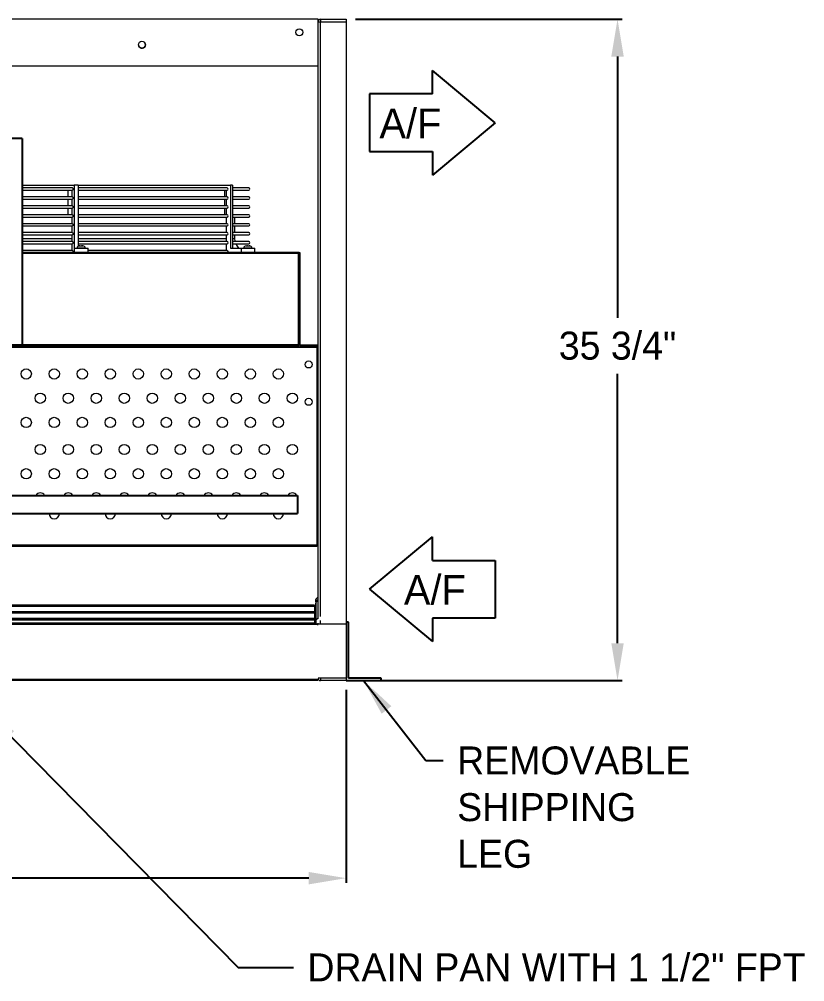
# Model space of a CAD drawing. Extents: x 6 to 271, y -23 to 146.
# Drawn here: x 55.4 to 97.4, y 36.4 to 88 of the extents above; entities that cross this region are included whole.
import ezdxf

# ---------------------------------------------------------------- set-up
doc = ezdxf.new("R2010")
doc.units = 0
doc.header["$MEASUREMENT"] = 0
doc.layers.get('0').update_dxf_attribs({"linetype": 'CONTINUOUS'})
doc.layers.get('Defpoints').update_dxf_attribs({"linetype": 'CONTINUOUS'})
doc.dimstyles.get("Standard").update_dxf_attribs({"dimtxt": 1.5, "dimasz": 2, "dimexe": 0.25, "dimexo": 0.5, "dimgap": 0.75, "dimtad": 0, "dimtih": 1, "dimtoh": 1, "dimdec": 4, "dimzin": 0, "dimdsep": 46, "dimlunit": 5, "dimtxsty": 'STANDARD', "dimcen": 0.125, "dimclrd": 1, "dimclre": 1, "dimclrt": 1, "dimadec": 0, "dimazin": 0, "dimtfac": 1, "dimtdec": 4, "dimtofl": 0, "dimtmove": 0, "dimatfit": 3, "dimfxl": 1, "dimfrac": 2, "dimtolj": 1, "dimtzin": 0, "dimarcsym": 0})

# ---------------------------------------------------------------- blocks, each defined once
blk = doc.blocks.new('099front')
at = {"color": 0, "ltscale": 7}
for p, q in [((59.351, 106.851), (53.039, 106.851)), ((53.039, 106.851), (53.039, 95.789)), ((59.351, 106.851), (59.351, 95.789)), ((56.07, 96.226), (56.07, 95.976)), ((56.32, 96.226), (56.32, 95.976)), ((53.039, 95.789), (59.351, 95.789))]:
    blk.add_line(p, q, dxfattribs=at)
for centre, start, end in [((56.195, 96.226), 0, 180), ((56.195, 95.976), 180, 0)]:
    blk.add_arc(centre, 0.125, start, end, dxfattribs=at)
blk = doc.blocks.new('Air Flow Arror')
for p, q in [((-1.543, 6.735), (-4.35, 3.368)), ((-1.543, 6.735), (1.263, 3.368)), ((-3.087, 3.368), (-4.35, 3.368)), ((-3.087, 3.368), (-3.087, 0)), ((0, 0), (0, 3.368)), ((0, 3.368), (1.263, 3.368)), ((-3.087, 0), (0, 0))]:
    blk.add_line(p, q)
blk.add_text('A/F', height=1.5938, rotation=90).set_placement((-0.712, 0.532))
blk = doc.blocks.new('*D27')
at = {"color": 7, "lineweight": -2}
for p, q in [((31.871, 52.037), (31.871, 41.698)), ((72.871, 52.037), (72.871, 41.698)), ((33.871, 41.948), (50.121, 41.948)), ((70.871, 41.948), (54.621, 41.948))]:
    blk.add_line(p, q, dxfattribs=at)
at = {"color": 7}
for points in [[(33.871, 42.281), (33.871, 41.615), (31.871, 41.948)], [(70.871, 42.281), (70.871, 41.615), (72.871, 41.948)]]:
    blk.add_solid(points, dxfattribs=at)
at = {"layer": 'Defpoints', "color": 0}
for p in [(31.871, 52.537), (72.871, 52.537), (72.871, 41.948)]:
    blk.add_point(p, dxfattribs=at)
at = {"color": 7, "insert": (52.371, 41.948), "char_height": 1.5, "attachment_point": 5}
blk.add_mtext('\\A1;41"', dxfattribs=at)

msp = doc.modelspace()

# ---------------------------------------------------------------- linework, layer by layer
at = {"color": 0, "linetype": 'Continuous', "lineweight": 15}
for p, q in [((71.3709, 87.97403), (33.3709, 87.97403)), ((71.3709, 87.83853), (71.3709, 87.97403)), ((71.3709, 55.84318), (71.3709, 87.83853)), ((71.3709, 87.83853), (71.5064, 87.83853)), ((71.5064, 87.97403), (71.5064, 87.83953)), ((71.5064, 87.97403), (72.8709, 87.97403)), ((71.5064, 87.83953), (72.8709, 87.83953)), ((71.5064, 87.83853), (72.8709, 87.83853)), ((71.5064, 55.97864), (71.5064, 87.83853)), ((72.8709, 87.97403), (72.8709, 87.83953)), ((72.8709, 87.83853), (72.8709, 52.67203)), ((33.3709, 85.47403), (71.3709, 85.47403)), ((55.52715, 79.08653), (58.3025, 79.08653)), ((58.22218, 78.93165), (55.52715, 78.93165)), ((58.3025, 79.08653), (58.3025, 75.70553)), ((58.52792, 79.08653), (58.3025, 79.08653)), ((58.52792, 79.08653), (58.52792, 75.81362)), ((58.52792, 79.08653), (66.69104, 79.08653)), ((66.49713, 78.93165), (58.52792, 78.93165)), ((66.69104, 79.08653), (66.69104, 75.70553)), ((66.78441, 79.08653), (66.69104, 79.08653)), ((66.78441, 79.08653), (66.78441, 75.70553)), ((67.66102, 78.93165), (66.78441, 78.93165)), ((55.52715, 78.81165), (58.22218, 78.81165)), ((58.22218, 78.45298), (55.52715, 78.45298)), ((57.98369, 78.45298), (57.98369, 78.81165)), ((58.20912, 78.45298), (58.20912, 78.81165)), ((58.52792, 78.81165), (66.49713, 78.81165)), ((66.49713, 78.45298), (58.52792, 78.45298)), ((66.37223, 78.45298), (66.37223, 78.81165)), ((66.46561, 78.45298), (66.46561, 78.81165)), ((66.78441, 78.81165), (67.66102, 78.81165)), ((67.66102, 78.45298), (66.78441, 78.45298)), ((55.52715, 78.33298), (58.22218, 78.33298)), ((58.22218, 77.97432), (55.52715, 77.97432)), ((57.98369, 77.97432), (57.98369, 78.33298)), ((58.20912, 77.97432), (58.20912, 78.33298)), ((58.52792, 78.33298), (66.49713, 78.33298)), ((66.49713, 77.97432), (58.52792, 77.97432)), ((66.37223, 77.97432), (66.37223, 78.33298)), ((66.46561, 77.97432), (66.46561, 78.33298)), ((66.78441, 78.33298), (67.66102, 78.33298)), ((67.66102, 77.97432), (66.78441, 77.97432)), ((55.52715, 77.85432), (58.22218, 77.85432)), ((58.22218, 77.49565), (55.52715, 77.49565)), ((55.52715, 77.37565), (58.22218, 77.37565)), ((57.98369, 77.49565), (57.98369, 77.85432)), ((58.20912, 77.49565), (58.20912, 77.85432)), ((58.20912, 77.01698), (58.20912, 77.37565)), ((58.52792, 77.85432), (66.49713, 77.85432)), ((66.49713, 77.49565), (58.52792, 77.49565)), ((58.52792, 77.37565), (66.49713, 77.37565)), ((66.37223, 77.49565), (66.37223, 77.85432)), ((66.46561, 77.49565), (66.46561, 77.85432)), ((66.46561, 77.01698), (66.46561, 77.37565)), ((66.78441, 77.85432), (67.66102, 77.85432)), ((67.66102, 77.49565), (66.78441, 77.49565)), ((66.78441, 77.37565), (67.66102, 77.37565)), ((58.22218, 77.01698), (55.52715, 77.01698)), ((55.52715, 76.89698), (58.22218, 76.89698)), ((58.20912, 76.53832), (58.20912, 76.89698)), ((66.49713, 77.01698), (58.52792, 77.01698)), ((58.52792, 76.89698), (66.49713, 76.89698)), ((66.46561, 76.53832), (66.46561, 76.89698)), ((67.66102, 77.01698), (66.78441, 77.01698)), ((66.78441, 76.89698), (67.66102, 76.89698)), ((58.22218, 76.53832), (55.52715, 76.53832)), ((55.52715, 76.41832), (58.22218, 76.41832)), ((58.20912, 76.05965), (58.20912, 76.41832)), ((66.49713, 76.53832), (58.52792, 76.53832)), ((58.52792, 76.41832), (66.49713, 76.41832)), ((66.46561, 76.05965), (66.46561, 76.41832)), ((67.66102, 76.53832), (66.78441, 76.53832)), ((66.78441, 76.41832), (67.66102, 76.41832)), ((58.20912, 76.21153), (55.52715, 76.21153)), ((58.22218, 76.05965), (55.52715, 76.05965)), ((55.52715, 75.93965), (58.22218, 75.93965)), ((58.20912, 75.58099), (58.20912, 75.93965)), ((66.46561, 76.21153), (58.52792, 76.21153)), ((66.49713, 76.05965), (58.52792, 76.05965)), ((58.52792, 75.93965), (66.49713, 75.93965)), ((58.59043, 75.83053), (58.59058, 75.83053)), ((58.59331, 75.83053), (58.59058, 75.83053)), ((58.59331, 75.83053), (58.60382, 75.83053)), ((58.6145, 75.83053), (58.60382, 75.83053)), ((58.6145, 75.83053), (58.69054, 75.83053)), ((58.70209, 75.83053), (58.69054, 75.83053)), ((58.70837, 75.83053), (58.70209, 75.83053)), ((58.70837, 75.83053), (58.73374, 75.83053)), ((58.74828, 75.83053), (58.73374, 75.83053)), ((58.74828, 75.83053), (58.77993, 75.83053)), ((66.46561, 75.58099), (66.46561, 75.93965)), ((66.9187, 76.21153), (66.78441, 76.21153)), ((67.66102, 76.05965), (66.78441, 76.05965)), ((66.78441, 75.93965), (67.66102, 75.93965)), ((67.52017, 75.83053), (67.55181, 75.83053)), ((67.56635, 75.83053), (67.55181, 75.83053)), ((67.56635, 75.83053), (67.59172, 75.83053)), ((67.598, 75.83053), (67.59172, 75.83053)), ((67.60956, 75.83053), (67.598, 75.83053)), ((67.60956, 75.83053), (67.6856, 75.83053)), ((67.69627, 75.83053), (67.6856, 75.83053)), ((67.69627, 75.83053), (67.70678, 75.83053)), ((67.70951, 75.83053), (67.70678, 75.83053)), ((67.70951, 75.83053), (67.70967, 75.83053)), ((58.22218, 75.58099), (55.52715, 75.58099)), ((70.3199, 75.47403), (55.52715, 75.47403)), ((70.3199, 75.42303), (55.52715, 75.42303)), ((58.3025, 75.70553), (58.31618, 75.70553)), ((58.31618, 75.70553), (58.82639, 75.70553)), ((58.76889, 75.70653), (58.46643, 75.70653)), ((58.90393, 75.70653), (58.76889, 75.70653)), ((58.82639, 75.70553), (59.05418, 75.70553)), ((66.49713, 75.58099), (59.05418, 75.58099)), ((66.69104, 75.70553), (67.24592, 75.70553)), ((67.24592, 75.70553), (67.75613, 75.70553)), ((67.81701, 75.70653), (67.39617, 75.70653)), ((67.75613, 75.70553), (67.98391, 75.70553)), ((67.83367, 75.70653), (67.81701, 75.70653)), ((70.3199, 75.47403), (70.3699, 75.47403)), ((70.3199, 75.42303), (70.3199, 75.47403)), ((70.3199, 70.52503), (70.3199, 75.42303)), ((70.3209, 75.42303), (70.3709, 75.42303)), ((70.3699, 75.42403), (70.3699, 75.47403)), ((70.4209, 75.42303), (70.3709, 75.42303)), ((70.3709, 70.52503), (70.3709, 75.42303)), ((70.4209, 70.52503), (70.4209, 75.42303)), ((33.4349, 70.41003), (71.3069, 70.41003)), ((70.3199, 70.52503), (34.4219, 70.52503)), ((34.4219, 70.52403), (70.3199, 70.52403)), ((34.4334, 70.47403), (70.3084, 70.47403)), ((70.3084, 70.47403), (70.3199, 70.47403)), ((70.3084, 70.47403), (70.3084, 70.41103)), ((70.3084, 70.41103), (71.3069, 70.41103)), ((70.3199, 70.52403), (70.3199, 70.52503)), ((70.3709, 70.52503), (70.3199, 70.52503)), ((70.3199, 70.47403), (70.3199, 70.52403)), ((70.4209, 70.52503), (70.3709, 70.52503)), ((70.4219, 70.52403), (70.4219, 70.47403)), ((70.4219, 70.52403), (71.3709, 70.52403)), ((70.4219, 70.47403), (70.4344, 70.47403)), ((70.4344, 70.47403), (70.4344, 70.41153)), ((71.3074, 70.47403), (70.4344, 70.47403)), ((71.3074, 70.41153), (70.4344, 70.41153)), ((71.3069, 70.41103), (71.3069, 70.41003)), ((71.3069, 70.41053), (71.3709, 70.41053)), ((71.3069, 70.41003), (71.3069, 59.78803)), ((71.3069, 70.41003), (71.3079, 70.41003)), ((71.3074, 70.47403), (71.3709, 70.47403)), ((71.3074, 70.41153), (71.3074, 70.47403)), ((71.3709, 70.41003), (71.3079, 70.41003)), ((71.3079, 70.41003), (71.3079, 59.78803)), ((33.4349, 59.78803), (71.3069, 59.78803)), ((71.3069, 59.78703), (33.4349, 59.78703)), ((71.3069, 59.72403), (33.4349, 59.72403)), ((71.3069, 59.78703), (71.3069, 59.78803)), ((71.3069, 59.78803), (71.3079, 59.78803)), ((71.3069, 59.72403), (71.3069, 59.78703)), ((71.3709, 59.78803), (71.3079, 59.78803)), ((71.2449, 56.87361), (71.2449, 56.87215)), ((71.2449, 56.87215), (71.2449, 56.51311)), ((71.2459, 56.75587), (71.2459, 56.87361)), ((71.2459, 56.75587), (71.28357, 56.75587)), ((71.2459, 56.75587), (71.2459, 56.69192)), ((71.3709, 57.02487), (71.2645, 56.91849)), ((71.2645, 56.80076), (71.2645, 56.91849)), ((71.2645, 56.80076), (71.3709, 56.90713)), ((71.3709, 56.84318), (71.2645, 56.73681)), ((71.2645, 55.80076), (71.2645, 56.73681)), ((71.1819, 56.57709), (33.5599, 56.57709)), ((71.1819, 56.56695), (33.5599, 56.56695)), ((71.1819, 56.50148), (33.5599, 56.50148)), ((71.1819, 56.57709), (71.1819, 56.56695)), ((71.1819, 56.56695), (71.1819, 56.50148)), ((71.1819, 56.50148), (71.1819, 56.21663)), ((71.2459, 56.51311), (71.1829, 56.51311)), ((71.1829, 56.50297), (71.1829, 56.51311)), ((71.1829, 56.50297), (71.2459, 56.50297)), ((71.2459, 55.75587), (71.2459, 56.69192)), ((71.1819, 56.21663), (33.5599, 56.21663)), ((71.1819, 56.20649), (33.5599, 56.20649)), ((71.1819, 56.14102), (33.5599, 56.14102)), ((71.1819, 55.85616), (33.5599, 55.85616)), ((71.1819, 55.84602), (33.5599, 55.84602)), ((71.1819, 55.78055), (33.5599, 55.78055)), ((71.1819, 56.21663), (71.1819, 56.20649)), ((71.1819, 56.20649), (71.1819, 56.14102)), ((71.1819, 56.14102), (71.1819, 55.85616)), ((71.1819, 55.85616), (71.1819, 55.84602)), ((71.1819, 55.84602), (71.1819, 55.78055)), ((71.1819, 55.78055), (71.1819, 55.61779)), ((71.2459, 56.15265), (71.1829, 56.15265)), ((71.1829, 56.14251), (71.1829, 56.15265)), ((71.1829, 56.14251), (71.2459, 56.14251)), ((71.2459, 55.79218), (71.1829, 55.79218)), ((71.1829, 55.78204), (71.1829, 55.79218)), ((71.1829, 55.78204), (71.2459, 55.78204)), ((71.2459, 55.75587), (71.28357, 55.75587)), ((71.2459, 55.75587), (71.2459, 55.69192)), ((71.2645, 55.80076), (71.3709, 55.90713)), ((71.2645, 55.59582), (71.2645, 55.73681)), ((71.5064, 55.55238), (71.5064, 55.74929)), ((72.8709, 55.55238), (31.8709, 55.55238)), ((71.3199, 55.55064), (33.4219, 55.55064)), ((71.3199, 55.54948), (33.4219, 55.54948)), ((71.2449, 55.55093), (33.4969, 55.55093)), ((71.1819, 55.61779), (33.5599, 55.61779)), ((71.1819, 55.60765), (33.5599, 55.60765)), ((71.1819, 55.61779), (71.1819, 55.60765)), ((71.1819, 55.60765), (71.1819, 55.55238)), ((71.2459, 55.55381), (71.1829, 55.55381)), ((71.1829, 55.55238), (71.1829, 55.55381)), ((71.2449, 55.55093), (71.2449, 55.55238)), ((71.2449, 55.55064), (71.2449, 55.55093)), ((71.2459, 55.55093), (71.2459, 55.69192)), ((71.2459, 55.55093), (71.3084, 55.55093)), ((71.2459, 55.55064), (71.2459, 55.55093)), ((71.3087, 55.55164), (71.2645, 55.59582)), ((71.3084, 55.55064), (71.3084, 55.55093)), ((71.3199, 55.56284), (71.3199, 55.55064)), ((71.3199, 55.54948), (71.3199, 55.55064)), ((71.3209, 55.54948), (71.3209, 55.56384)), ((71.3209, 55.54948), (71.3709, 55.54948)), ((71.3709, 55.54948), (71.3709, 55.61383)), ((71.3709, 52.67203), (71.3709, 52.60127)), ((71.5064, 52.67203), (71.3709, 52.67203)), ((72.8709, 52.67203), (71.5064, 52.67203)), ((71.5064, 52.67103), (71.5064, 52.53653)), ((72.8709, 52.67103), (71.5064, 52.67103)), ((72.8709, 52.67103), (72.8709, 52.53653)), ((72.8709, 52.67103), (72.8709, 52.53653)), ((71.3199, 52.60127), (33.4219, 52.60127)), ((71.3199, 52.60127), (71.3199, 52.60028)), ((71.3199, 52.55029), (71.3199, 52.60028)), ((71.3209, 52.60127), (71.3709, 52.60127)), ((72.8709, 52.53653), (71.5064, 52.53653))]:
    msp.add_line(p, q, dxfattribs=at)
at = {"color": 0}
for p, q in [((73.3709, 87.97403), (87.6602, 87.97403)), ((87.4102, 85.97403), (87.4102, 71.97403)), ((87.4102, 54.53653), (87.4102, 68.97403)), ((34.4709, 62.46196), (70.2709, 62.46196)), ((70.2709, 62.46196), (70.2709, 61.48253)), ((34.4709, 61.48253), (70.2709, 61.48253)), ((74.12679, 57.43238), (77.49449, 60.23869)), ((77.49449, 58.97585), (77.49449, 60.23869)), ((77.49449, 58.97585), (80.86218, 58.97585)), ((80.86218, 58.97585), (80.86218, 55.88891)), ((74.12679, 57.43238), (77.49449, 54.62608)), ((80.86218, 55.88891), (77.49449, 55.88891)), ((77.49449, 55.88891), (77.49449, 54.62608)), ((72.9959, 55.66153), (72.8709, 55.66153)), ((72.9959, 52.66153), (72.9959, 55.66153)), ((74.7459, 52.66153), (72.9959, 52.66153)), ((74.7459, 52.53653), (74.7459, 52.66153)), ((72.8709, 52.53653), (74.7459, 52.53653)), ((73.3709, 52.53653), (87.6602, 52.53653))]:
    msp.add_line(p, q, dxfattribs=at)
at = {"color": 0, "linetype": 'Continuous', "lineweight": 15, "flags": 128}
for points in [[(58.22218, 78.93165), (58.22223, 78.93165), (58.23151, 78.92647), (58.23919, 78.91194), (58.24397, 78.89054), (58.24503, 78.86592), (58.2422, 78.84227), (58.23595, 78.82363), (58.22735, 78.81319), (58.22218, 78.81165)], [(58.22218, 78.45298), (58.22643, 78.45194), (58.2348, 78.44311), (58.24121, 78.42653), (58.24469, 78.40477), (58.24469, 78.38119), (58.24121, 78.35943), (58.2348, 78.34286), (58.22643, 78.33402), (58.22218, 78.33298)], [(58.22218, 77.97432), (58.22643, 77.97328), (58.2348, 77.96444), (58.24121, 77.94786), (58.24469, 77.9261), (58.24469, 77.90253), (58.24121, 77.88077), (58.2348, 77.86419), (58.22643, 77.85535), (58.22218, 77.85432)], [(58.22218, 77.49565), (58.22643, 77.49461), (58.2348, 77.48578), (58.24121, 77.4692), (58.24469, 77.44744), (58.24469, 77.42386), (58.24121, 77.4021), (58.2348, 77.38552), (58.22643, 77.37669), (58.22218, 77.37565)], [(58.22218, 77.01698), (58.22643, 77.01595), (58.2348, 77.00711), (58.24121, 76.99053), (58.24469, 76.96877), (58.24469, 76.94519), (58.24121, 76.92343), (58.2348, 76.90686), (58.22643, 76.89802), (58.22218, 76.89698)], [(58.22218, 76.53832), (58.22643, 76.53728), (58.2348, 76.52844), (58.24121, 76.51187), (58.24469, 76.49011), (58.24469, 76.46653), (58.24121, 76.44477), (58.2348, 76.42819), (58.22643, 76.41936), (58.22218, 76.41832)], [(58.22218, 76.05965), (58.22643, 76.05861), (58.2348, 76.04978), (58.24121, 76.0332), (58.24469, 76.01144), (58.24469, 75.98786), (58.24121, 75.9661), (58.2348, 75.94953), (58.22643, 75.94069), (58.22218, 75.93965)], [(66.93424, 76.05965), (66.92634, 76.10479), (66.9187, 76.21153)], [(58.22218, 75.58099), (58.22669, 75.57982), (58.23512, 75.57054), (58.2415, 75.55339), (58.24481, 75.53109), (58.24452, 75.50718), (58.24068, 75.48547), (58.23647, 75.47403)]]:
    msp.add_lwpolyline(points, dxfattribs=at)
at = {"color": 0, "linetype": 'Continuous', "lineweight": 15}
for centre, radius in [((70.3709, 87.27374), 0.1875), ((61.94081, 86.6082), 0.1875), ((70.8709, 69.47403), 0.1875), ((55.7459, 68.96653), 0.275), ((57.2459, 68.96653), 0.275), ((58.7459, 68.96653), 0.275), ((60.2459, 68.96653), 0.275), ((61.7459, 68.96653), 0.275), ((63.2459, 68.96653), 0.275), ((64.7459, 68.96653), 0.275), ((66.2459, 68.96653), 0.275), ((67.7459, 68.96653), 0.275), ((69.2459, 68.96653), 0.275), ((56.4959, 67.66753), 0.275), ((57.9959, 67.66753), 0.275), ((59.4959, 67.66753), 0.275), ((60.9959, 67.66753), 0.275), ((62.4959, 67.66753), 0.275), ((63.9959, 67.66753), 0.275), ((65.4959, 67.66753), 0.275), ((66.9959, 67.66753), 0.275), ((68.4959, 67.66753), 0.275), ((69.9959, 67.66753), 0.275), ((70.8709, 67.47403), 0.1875), ((55.7459, 66.36853), 0.275), ((57.2459, 66.36853), 0.275), ((58.7459, 66.36853), 0.275), ((60.2459, 66.36853), 0.275), ((61.7459, 66.36853), 0.275), ((63.2459, 66.36853), 0.275), ((64.7459, 66.36853), 0.275), ((66.2459, 66.36853), 0.275), ((67.7459, 66.36853), 0.275), ((69.2459, 66.36853), 0.275), ((56.4959, 64.91753), 0.275), ((57.9959, 64.91753), 0.275), ((59.4959, 64.91753), 0.275), ((60.9959, 64.91753), 0.275), ((62.4959, 64.91753), 0.275), ((63.9959, 64.91753), 0.275), ((65.4959, 64.91753), 0.275), ((66.9959, 64.91753), 0.275), ((68.4959, 64.91753), 0.275), ((69.9959, 64.91753), 0.275), ((55.7459, 63.61853), 0.275), ((57.2459, 63.61853), 0.275), ((58.7459, 63.61853), 0.275), ((60.2459, 63.61853), 0.275), ((61.7459, 63.61853), 0.275), ((63.2459, 63.61853), 0.275), ((64.7459, 63.61853), 0.275), ((66.2459, 63.61853), 0.275), ((67.7459, 63.61853), 0.275), ((69.2459, 63.61853), 0.275)]:
    msp.add_circle(centre, radius, dxfattribs=at)
for centre, radius, start, end in [((71.5064, 87.83853), 0.1355, 90, 180), ((71.5064, 87.83853), 0.001, 90, 180), ((61.94081, 86.60836), 0.1875, 180, 55.394582), ((66.49396, 78.87165), 0.06008, 273.026347, 86.973653), ((67.66102, 78.87165), 0.06, 270, 90), ((66.49383, 78.39298), 0.06009, 273.143976, 86.856024), ((67.66102, 78.39298), 0.06, 270, 90), ((66.49383, 77.91432), 0.06009, 273.144589, 86.855411), ((67.66102, 77.91432), 0.06, 270, 90), ((66.49383, 77.43565), 0.06009, 273.143027, 86.856973), ((67.66102, 77.43565), 0.06, 270, 90), ((66.49383, 76.95698), 0.06009, 273.144589, 86.855411), ((67.66102, 76.95698), 0.06, 270, 90), ((66.49383, 76.47832), 0.06009, 273.143027, 86.856973), ((67.66102, 76.47832), 0.06, 270, 90), ((58.59043, 75.70653), 0.124, 90, 180), ((58.77993, 75.70653), 0.124, 0, 90), ((66.49383, 75.99965), 0.06009, 273.144589, 86.855411), ((67.6687, 76.21153), 0.75, 201.254112, 222.42827), ((67.52017, 75.70653), 0.124, 90, 180), ((67.66102, 75.99965), 0.06, 270, 90), ((67.70967, 75.70653), 0.124, 0, 90), ((66.49252, 75.52045), 0.06071, 310.120296, 85.6447), ((70.3699, 75.42303), 0.051, 0, 90), ((70.3699, 75.42303), 0.001, 0, 90), ((70.4219, 70.52503), 0.051, 180, 270), ((70.4344, 70.41053), 0.0635, 90, 180), ((70.4219, 70.52503), 0.001, 180, 270), ((70.4344, 70.41053), 0.001, 90, 150), ((71.3074, 70.41053), 0.0635, 0, 90), ((71.3074, 70.41053), 0.001, 0, 90), ((56.4959, 62.31953), 0.275, 31.192083, 148.807917), ((57.9959, 62.31953), 0.275, 31.192083, 148.807917), ((59.4959, 62.31953), 0.275, 31.192083, 148.807917), ((60.9959, 62.31953), 0.275, 31.192083, 148.807917), ((62.4959, 62.31953), 0.275, 31.192083, 148.807917), ((63.9959, 62.31953), 0.275, 31.192083, 148.807917), ((65.4959, 62.31953), 0.275, 31.192083, 148.807917), ((66.9959, 62.31953), 0.275, 31.192083, 148.807917), ((68.4959, 62.31953), 0.275, 31.192083, 148.807917), ((69.9959, 62.31953), 0.275, 31.192083, 148.807917), ((57.2459, 61.48253), 0.275, 180, 0), ((60.2459, 61.48253), 0.275, 180, 0), ((63.2459, 61.48253), 0.275, 180, 0), ((66.2459, 61.48253), 0.275, 180, 0), ((69.2459, 61.48253), 0.275, 180, 0), ((71.30937, 56.87361), 0.06346, 134.986931, 180.002798), ((71.30937, 56.75588), 0.06346, 134.986271, 180.003458), ((71.30937, 56.69192), 0.06346, 134.986271, 180.003458), ((71.1979, 57.19058), 0.68928, 268.670509, 273.993858), ((71.18215, 56.51382), 0.01087, 268.670904, 273.948259), ((71.1979, 56.83012), 0.68928, 268.670509, 273.993858), ((71.18215, 56.15325), 0.01077, 268.679998, 274.006299), ((71.1979, 56.46965), 0.68928, 268.670509, 273.993858), ((71.18215, 55.79266), 0.01064, 268.647579, 274.038718), ((71.30937, 55.75588), 0.06346, 134.986931, 180.002798), ((71.30937, 55.69192), 0.06346, 134.986931, 180.002798), ((71.30937, 55.55093), 0.06346, 134.986271, 180.003458), ((71.30941, 55.55093), 0.001, 135.048616, 179.880568), ((71.5064, 52.67203), 0.1355, 180, 270), ((71.5064, 52.67203), 0.001, 180, 270), ((71.3199, 52.60127), 0.000999, 269.884285, 0.048506), ((71.31991, 52.60128), 0.05099, 269.992583, 359.991597)]:
    msp.add_arc(centre, radius, start, end, dxfattribs=at)
for points in [[(66.9187, 77.01698), (66.9187, 77.37565)], [(66.9187, 76.53832), (66.9187, 76.89698)], [(66.9187, 76.21153), (66.9187, 76.41832)], [(58.59058, 75.83053), (58.58661, 75.83046)], [(58.58661, 75.83046), (58.59331, 75.83053)], [(58.60382, 75.83053), (58.61052, 75.83046)], [(58.61052, 75.83046), (58.6145, 75.83053)], [(58.69054, 75.83053), (58.69219, 75.83046)], [(58.69219, 75.83046), (58.70837, 75.83053)], [(58.73374, 75.83053), (58.74993, 75.83046)], [(58.74993, 75.83046), (58.74828, 75.83053)], [(67.55181, 75.83053), (67.55017, 75.83046)], [(67.55017, 75.83046), (67.56635, 75.83053)], [(67.59172, 75.83053), (67.60791, 75.83046)], [(67.60791, 75.83046), (67.60956, 75.83053)], [(67.6856, 75.83053), (67.68957, 75.83046)], [(67.68957, 75.83046), (67.69627, 75.83053)], [(67.70678, 75.83053), (67.71349, 75.83046)], [(67.71349, 75.83046), (67.70951, 75.83053)], [(58.31618, 75.70553), (58.31618, 75.47403)], [(58.46643, 75.70653), (58.46643, 75.70553)], [(58.90393, 75.70553), (58.90393, 75.70653)], [(59.05418, 75.47403), (59.05418, 75.70553)], [(67.24592, 75.70553), (67.24592, 75.47403)], [(67.39617, 75.70653), (67.39617, 75.70553)], [(67.83367, 75.70553), (67.83367, 75.70653)], [(67.98391, 75.47403), (67.98391, 75.70553)], [(33.4219, 52.55146), (71.3199, 52.55146)]]:
    msp.add_open_spline(points, degree=1, dxfattribs=at)
for points, knots in [([(70.3699, 75.42806), (70.36928, 75.433), (70.36782, 75.4446), (70.35674, 75.45991), (70.33997, 75.47174), (70.32659, 75.47327), (70.3199, 75.47403)], [0, 0, 0, 0, 0.19837423, 0.4655876, 0.73279045, 1, 1, 1, 1]), ([(70.3199, 75.42303), (70.32659, 75.42295), (70.33995, 75.42278), (70.35681, 75.42253), (70.3686, 75.42228), (70.37014, 75.42211), (70.3709, 75.42203)], [0, 0, 0, 0, 0.25001089, 0.50000711, 0.75002377, 1, 1, 1, 1])]:
    msp.add_open_spline(points, degree=3, knots=knots, dxfattribs=at)
at = {"color": 0}
for points in [[(87.07686, 85.97403), (87.74353, 85.97403), (87.4102, 87.97403)], [(87.07686, 54.53653), (87.74353, 54.53653), (87.4102, 52.53653)]]:
    msp.add_solid(points, dxfattribs=at)

# ---------------------------------------------------------------- block references
at = {"color": 0, "rotation": 270}
msp.add_blockref('Air Flow Arror', (74.12679, 80.88499), dxfattribs=at)
at = {"color": 0}
msp.add_blockref('099front', (-3.82424, -25.26356), dxfattribs=at)

# ---------------------------------------------------------------- texts
msp.add_text('A/F', height=1.59375, dxfattribs=at).set_placement((75.96889, 56.6013))
at = {"color": 0, "char_height": 1.5}
for s, insert, attachment_point in [('35 3/4"', (87.4102, 70.47403), 5), ('REMOVABLE\\PSHIPPING\\PLEG', (78.82465, 49.00532), 1), ('DRAIN PAN WITH 1 1/2" FPT', (70.8012, 37.9195), 1)]:
    msp.add_mtext(s, dxfattribs=dict(at, insert=insert, attachment_point=attachment_point))

# ---------------------------------------------------------------- dimensions: what is measured, and where the dimension line sits
at = {"color": 0}
dim = msp.add_linear_dim(base=(72.8709, 41.94812), p1=(31.8709, 52.53653), p2=(72.8709, 52.53653), dimstyle='Standard', override={"dimpost": '"', "dimclrd": 7, "dimclre": 7, "dimclrt": 7}, dxfattribs=at)
dim.commit()
dim.dimension.update_dxf_attribs({"geometry": '*D27', "text_midpoint": (52.3709, 41.94812), "dimtype": 160})

# ---------------------------------------------------------------- leaders
at = {"color": 0, "annotation_type": 0, "has_hookline": 1, "hookline_direction": 1}
for points, text_width in [([(73.8084, 52.53653), (77.14895, 48.25532), (78.07465, 48.25532)], 13.5), ([(53.45913, 51.02418), (67.08735, 37.1695), (70.0512, 37.1695)], 35)]:
    msp.add_leader(points, dimstyle='Standard', override={"dimclrd": 7, "dimclre": 7, "dimclrt": 7}, dxfattribs=dict(at, text_width=text_width))

doc.saveas('drawing.dxf')
